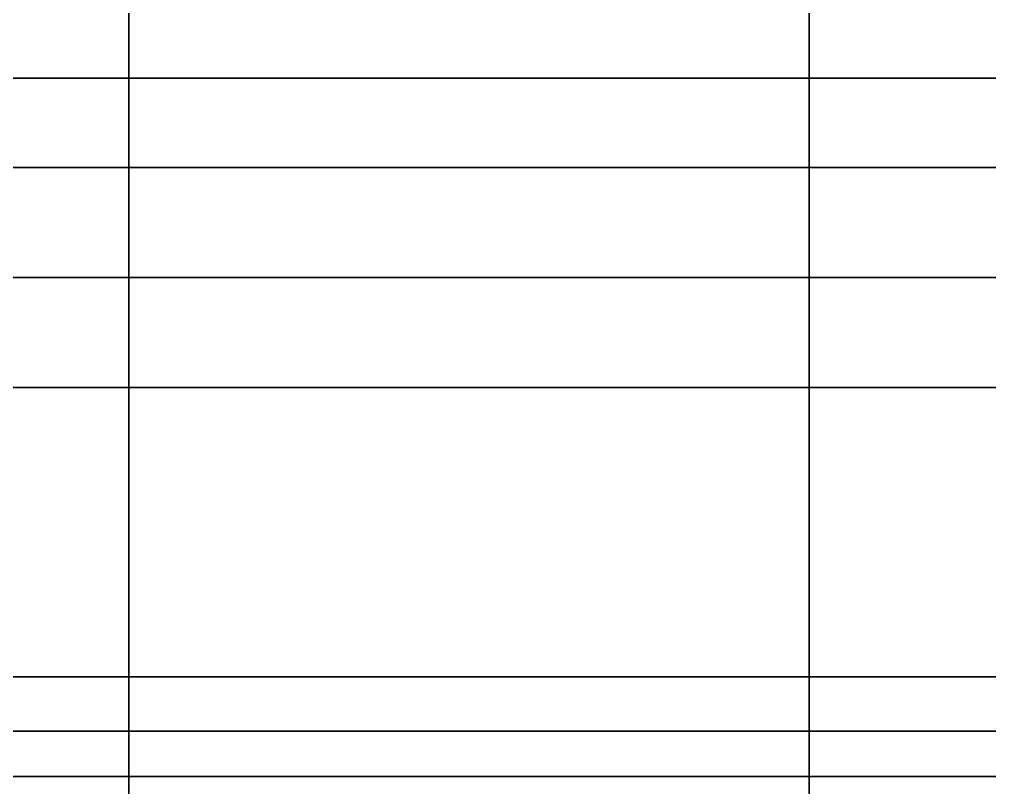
# Model space of a CAD drawing. Header units: millimetres. Extents: x 516 to 946, y 0 to 190.
# Drawn here: x 558.41 to 582.11, y 134.33 to 153.1 of the extents above; entities that cross this region are included whole.
import ezdxf

# ---------------------------------------------------------------- set-up
doc = ezdxf.new("R2010")
doc.units = ezdxf.units.MM
doc.layers.add('1', color=7, linetype='Continuous', true_color=0xffffff)

# ---------------------------------------------------------------- blocks, each defined once
blk = doc.blocks.new('UG_SURFACE_001')
at = {"layer": '1', "color": 252, "linetype": 'Continuous', "lineweight": 35}
for points in [[(45.534927, 154.101387, 3.5), (37.787169, 154.101387, 3.5), (37.787169, 151.664004, 3.5), (45.534927, 151.664004, 3.5)], [(45.534927, 151.664004, 1.5), (37.787169, 151.664004, 1.5), (37.787169, 154.101387, 1.5), (45.534927, 154.101387, 1.5)], [(62.151741, 154.101387, 3.5), (45.534927, 154.101387, 3.5), (45.534927, 151.664004, 3.5), (62.151741, 151.664004, 3.5)], [(62.151741, 151.664004, 1.5), (45.534927, 151.664004, 1.5), (45.534927, 154.101387, 1.5), (62.151741, 154.101387, 1.5)], [(70.005924, 154.101387, 3.5), (62.151741, 154.101387, 3.5), (62.151741, 151.664004, 3.5), (70.005924, 151.664004, 3.5)], [(70.005924, 151.664004, 1.5), (62.151741, 151.664004, 1.5), (62.151741, 154.101387, 1.5), (70.005924, 154.101387, 1.5)], [(45.534927, 151.664004, 3.5), (37.787169, 151.664004, 3.5), (37.787169, 149.476618, 3.5), (45.534927, 149.476618, 3.5)], [(45.534927, 149.476618, 1.5), (37.787169, 149.476618, 1.5), (37.787169, 151.664004, 1.5), (45.534927, 151.664004, 1.5)], [(62.151741, 151.664004, 3.5), (45.534927, 151.664004, 3.5), (45.534927, 149.476618, 3.5), (62.151741, 149.476618, 3.5)], [(62.151741, 149.476618, 1.5), (45.534927, 149.476618, 1.5), (45.534927, 151.664004, 1.5), (62.151741, 151.664004, 1.5)], [(70.005924, 151.664004, 3.5), (62.151741, 151.664004, 3.5), (62.151741, 149.476618, 3.5), (70.005924, 149.476618, 3.5)], [(70.005924, 149.476618, 1.5), (62.151741, 149.476618, 1.5), (62.151741, 151.664004, 1.5), (70.005924, 151.664004, 1.5)], [(45.534927, 149.476618, 3.5), (37.787169, 149.476618, 3.5), (37.787169, 146.789238, 3.5), (45.534927, 146.789238, 3.5)], [(45.534927, 146.789238, 1.5), (37.787169, 146.789238, 1.5), (37.787169, 149.476618, 1.5), (45.534927, 149.476618, 1.5)], [(62.151741, 149.476618, 3.5), (45.534927, 149.476618, 3.5), (45.534927, 146.789238, 3.5), (62.151741, 146.789238, 3.5)], [(62.151741, 146.789238, 1.5), (45.534927, 146.789238, 1.5), (45.534927, 149.476618, 1.5), (62.151741, 149.476618, 1.5)], [(70.005924, 149.476618, 3.5), (62.151741, 149.476618, 3.5), (62.151741, 146.789238, 3.5), (70.005924, 146.789238, 3.5)], [(70.005924, 146.789238, 1.5), (62.151741, 146.789238, 1.5), (62.151741, 149.476618, 1.5), (70.005924, 149.476618, 1.5)], [(45.534927, 146.789238, 3.5), (37.787169, 146.789238, 3.5), (37.787169, 144.101843, 3.5), (45.534927, 144.101843, 3.5)], [(45.534927, 144.101843, 1.5), (37.787169, 144.101843, 1.5), (37.787169, 146.789238, 1.5), (45.534927, 146.789238, 1.5)], [(62.151741, 146.789238, 3.5), (45.534927, 146.789238, 3.5), (45.534927, 144.101843, 3.5), (62.151741, 144.101843, 3.5)], [(62.151741, 144.101843, 1.5), (45.534927, 144.101843, 1.5), (45.534927, 146.789238, 1.5), (62.151741, 146.789238, 1.5)], [(70.005924, 146.789238, 3.5), (62.151741, 146.789238, 3.5), (62.151741, 144.101843, 3.5), (70.005924, 144.101843, 3.5)], [(70.005924, 144.101843, 1.5), (62.151741, 144.101843, 1.5), (62.151741, 146.789238, 1.5), (70.005924, 146.789238, 1.5)], [(45.534927, 144.101843, 3.5), (37.787169, 144.101843, 3.5), (37.787169, 137.039676, 3.5), (45.534927, 137.039676, 3.5)], [(45.534927, 137.039676, 1.5), (37.787169, 137.039676, 1.5), (37.787169, 144.101843, 1.5), (45.534927, 144.101843, 1.5)], [(62.151741, 144.101843, 3.5), (45.534927, 144.101843, 3.5), (45.534927, 137.039676, 3.5), (62.151741, 137.039676, 3.5)], [(62.151741, 137.039676, 1.5), (45.534927, 137.039676, 1.5), (45.534927, 144.101843, 1.5), (62.151741, 144.101843, 1.5)], [(70.005924, 144.101843, 3.5), (62.151741, 144.101843, 3.5), (62.151741, 137.039676, 3.5), (70.005924, 137.039676, 3.5)], [(70.005924, 137.039676, 1.5), (62.151741, 137.039676, 1.5), (62.151741, 144.101843, 1.5), (70.005924, 144.101843, 1.5)], [(45.534927, 137.039676, 3.5), (37.787169, 137.039676, 3.5), (37.787169, 135.707468, 3.5), (45.534927, 135.707468, 3.5)], [(45.534927, 135.707468, 1.5), (37.787169, 135.707468, 1.5), (37.787169, 137.039676, 1.5), (45.534927, 137.039676, 1.5)], [(62.151741, 137.039676, 3.5), (45.534927, 137.039676, 3.5), (45.534927, 135.707468, 3.5), (62.151741, 135.707468, 3.5)], [(62.151741, 135.707468, 1.5), (45.534927, 135.707468, 1.5), (45.534927, 137.039676, 1.5), (62.151741, 137.039676, 1.5)], [(70.005924, 137.039676, 3.5), (62.151741, 137.039676, 3.5), (62.151741, 135.707468, 3.5), (70.005924, 135.707468, 3.5)], [(70.005924, 135.707468, 1.5), (62.151741, 135.707468, 1.5), (62.151741, 137.039676, 1.5), (70.005924, 137.039676, 1.5)], [(45.534927, 135.707468, 3.5), (37.787169, 135.707468, 3.5), (37.787169, 134.602293, 3.5), (45.534927, 134.602293, 3.5)], [(45.534927, 134.602293, 1.5), (37.787169, 134.602293, 1.5), (37.787169, 135.707468, 1.5), (45.534927, 135.707468, 1.5)], [(62.151741, 135.707468, 3.5), (45.534927, 135.707468, 3.5), (45.534927, 134.602293, 3.5), (62.151741, 134.602293, 3.5)], [(62.151741, 134.602293, 1.5), (45.534927, 134.602293, 1.5), (45.534927, 135.707468, 1.5), (62.151741, 135.707468, 1.5)], [(70.005924, 135.707468, 3.5), (62.151741, 135.707468, 3.5), (62.151741, 134.602293, 3.5), (70.005924, 134.602293, 3.5)], [(70.005924, 134.602293, 1.5), (62.151741, 134.602293, 1.5), (62.151741, 135.707468, 1.5), (70.005924, 135.707468, 1.5)], [(45.534927, 134.602293, 3.5), (37.787169, 134.602293, 3.5), (37.787169, 134.107456, 3.5), (45.534927, 134.107456, 3.5)], [(45.534927, 134.107456, 1.5), (37.787169, 134.107456, 1.5), (37.787169, 134.602293, 1.5), (45.534927, 134.602293, 1.5)], [(62.151741, 134.602293, 3.5), (45.534927, 134.602293, 3.5), (45.534927, 134.107456, 3.5), (62.151741, 134.107456, 3.5)], [(62.151741, 134.107456, 1.5), (45.534927, 134.107456, 1.5), (45.534927, 134.602293, 1.5), (62.151741, 134.602293, 1.5)], [(70.005924, 134.602293, 3.5), (62.151741, 134.602293, 3.5), (62.151741, 134.107456, 3.5), (70.005924, 134.107456, 3.5)], [(70.005924, 134.107456, 1.5), (62.151741, 134.107456, 1.5), (62.151741, 134.602293, 1.5), (70.005924, 134.602293, 1.5)]]:
    blk.add_3dface(points, dxfattribs=at)
blk = doc.blocks.new('1стенка_MODEL')
at = {"layer": '1', "color": 252, "linetype": 'Continuous', "lineweight": 35}
blk.add_blockref('UG_SURFACE_001', (0, 0), dxfattribs=at)
blk = doc.blocks.new('UG_SURFACE_002')
at = {"layer": '1', "color": 252, "linetype": 'Continuous', "lineweight": 35}
for points in [[(254.704952, 158.726171, 3.5), (2.492546, 189.693958, 16.5), (7.492546, 189.08003, 21.500001), (414.399207, 139.11818, 21.500001)], [(7.492546, 187.785283, 21.500001), (414.242595, 137.84267, 21.500001), (414.399207, 139.11818, 21.500001), (7.492546, 189.08003, 21.500001)], [(2.492546, 187.540576, 6.734633), (419.101447, 136.387423, 6.734633), (419.120014, 136.538535, 7.5), (2.492546, 187.693954, 7.5)], [(413.8695, 137.183219, 20.8), (7.697187, 187.054902, 20.8), (2.492546, 187.693954, 7.5), (419.120014, 136.538535, 7.5)], [(414.242595, 137.84267, 21.500001), (7.489942, 187.724829, 21.497397), (7.488322, 187.517792, 21.440059)], [(414.242595, 137.84267, 21.500001), (7.492546, 187.785283, 21.500001), (7.489942, 187.724829, 21.497397)], [(2.492546, 187.103763, 6.085787), (419.048607, 135.957107, 6.085787), (419.101447, 136.387423, 6.734633), (2.492546, 187.540576, 6.734633)], [(414.188027, 137.579471, 21.446716), (7.488322, 187.517792, 21.440059), (7.487983, 187.474385, 21.428039)], [(414.188027, 137.579471, 21.446716), (7.487983, 187.474385, 21.428039), (7.521724, 187.286004, 21.291038)], [(7.488322, 187.517792, 21.440059), (414.188027, 137.579471, 21.446716), (414.242595, 137.84267, 21.500001)], [(414.097965, 137.36172, 21.294976), (7.521724, 187.286004, 21.291038), (7.526125, 187.261432, 21.273168)], [(7.521724, 187.286004, 21.291038), (414.097965, 137.36172, 21.294976), (414.188027, 137.579471, 21.446716)], [(414.097965, 137.36172, 21.294976), (7.526125, 187.261432, 21.273168), (7.594966, 187.123388, 21.066504)], [(2.492546, 186.450049, 5.652241), (418.969542, 135.313109, 5.652241), (419.048607, 135.957107, 6.085787), (2.492546, 187.103763, 6.085787)], [(413.986117, 137.222588, 21.067878), (7.594966, 187.123388, 21.066504), (7.599175, 187.114954, 21.053867)], [(7.594966, 187.123388, 21.066504), (413.986117, 137.222588, 21.067878), (414.097965, 137.36172, 21.294976)], [(7.599175, 187.114954, 21.053867), (7.697187, 187.054902, 20.8), (413.8695, 137.183219, 20.8)], [(413.8695, 137.183219, 20.8), (413.986117, 137.222588, 21.067878), (7.599175, 187.114954, 21.053867)], [(418.969542, 135.313109, 5.652241), (2.492546, 186.450049, 5.652241), (201.001778, 161.30507, 5.5), (220.852703, 158.867672, 5.5)], [(411.854982, 119.865932, 5.446716), (7.670435, 169.493556, 5.446716), (7.557361, 169.278637, 5.294975), (411.920667, 119.629063, 5.294975)], [(7.670435, 169.493556, 5.446716), (155.07856, 151.664004, 5.5), (141.199008, 153.368205, 5.5)], [(7.670435, 169.493556, 5.446716), (172.89339, 149.476618, 5.5), (161.549926, 150.869414, 5.5)], [(161.549926, 150.869414, 5.5), (155.07856, 151.664004, 5.5), (7.670435, 169.493556, 5.446716)], [(7.670435, 169.493556, 5.446716), (411.854982, 119.865932, 5.446716), (216.667414, 144.101843, 5.5), (201.001778, 146.025345, 5.5)], [(201.001778, 146.025345, 5.5), (172.89339, 149.476618, 5.5), (7.670435, 169.493556, 5.446716)], [(411.920667, 119.629063, 5.294975), (7.557361, 169.278637, 5.294975), (7.481808, 169.135034, 5.067878), (411.964566, 119.470797, 5.067878)], [(411.964566, 119.470797, 5.067878), (7.481808, 169.135034, 5.067878), (7.455277, 169.084609, 4.8), (411.979973, 119.415216, 4.8)], [(7.455277, 169.084609, 4.8), (129.483774, 154.101387, 3.5), (149.334699, 151.664004, 3.5)], [(149.334699, 151.664004, 3.5), (161.549926, 150.164157, 3.5), (411.979973, 119.415216, 4.8), (7.455277, 169.084609, 4.8)]]:
    blk.add_3dface(points, dxfattribs=at)
blk = doc.blocks.new('3пояс_верхний_MODEL')
at = {"layer": '1', "color": 252, "linetype": 'Continuous', "lineweight": 35}
blk.add_blockref('UG_SURFACE_002', (0, 0), dxfattribs=at)

msp = doc.modelspace()

# ---------------------------------------------------------------- block references
at = {"layer": '1', "color": 163, "linetype": 'Continuous', "lineweight": 70}
for name in ['1стенка_MODEL', '3пояс_верхний_MODEL']:
    msp.add_blockref(name, (515.550342, 0), dxfattribs=at)

doc.saveas('drawing.dxf')
